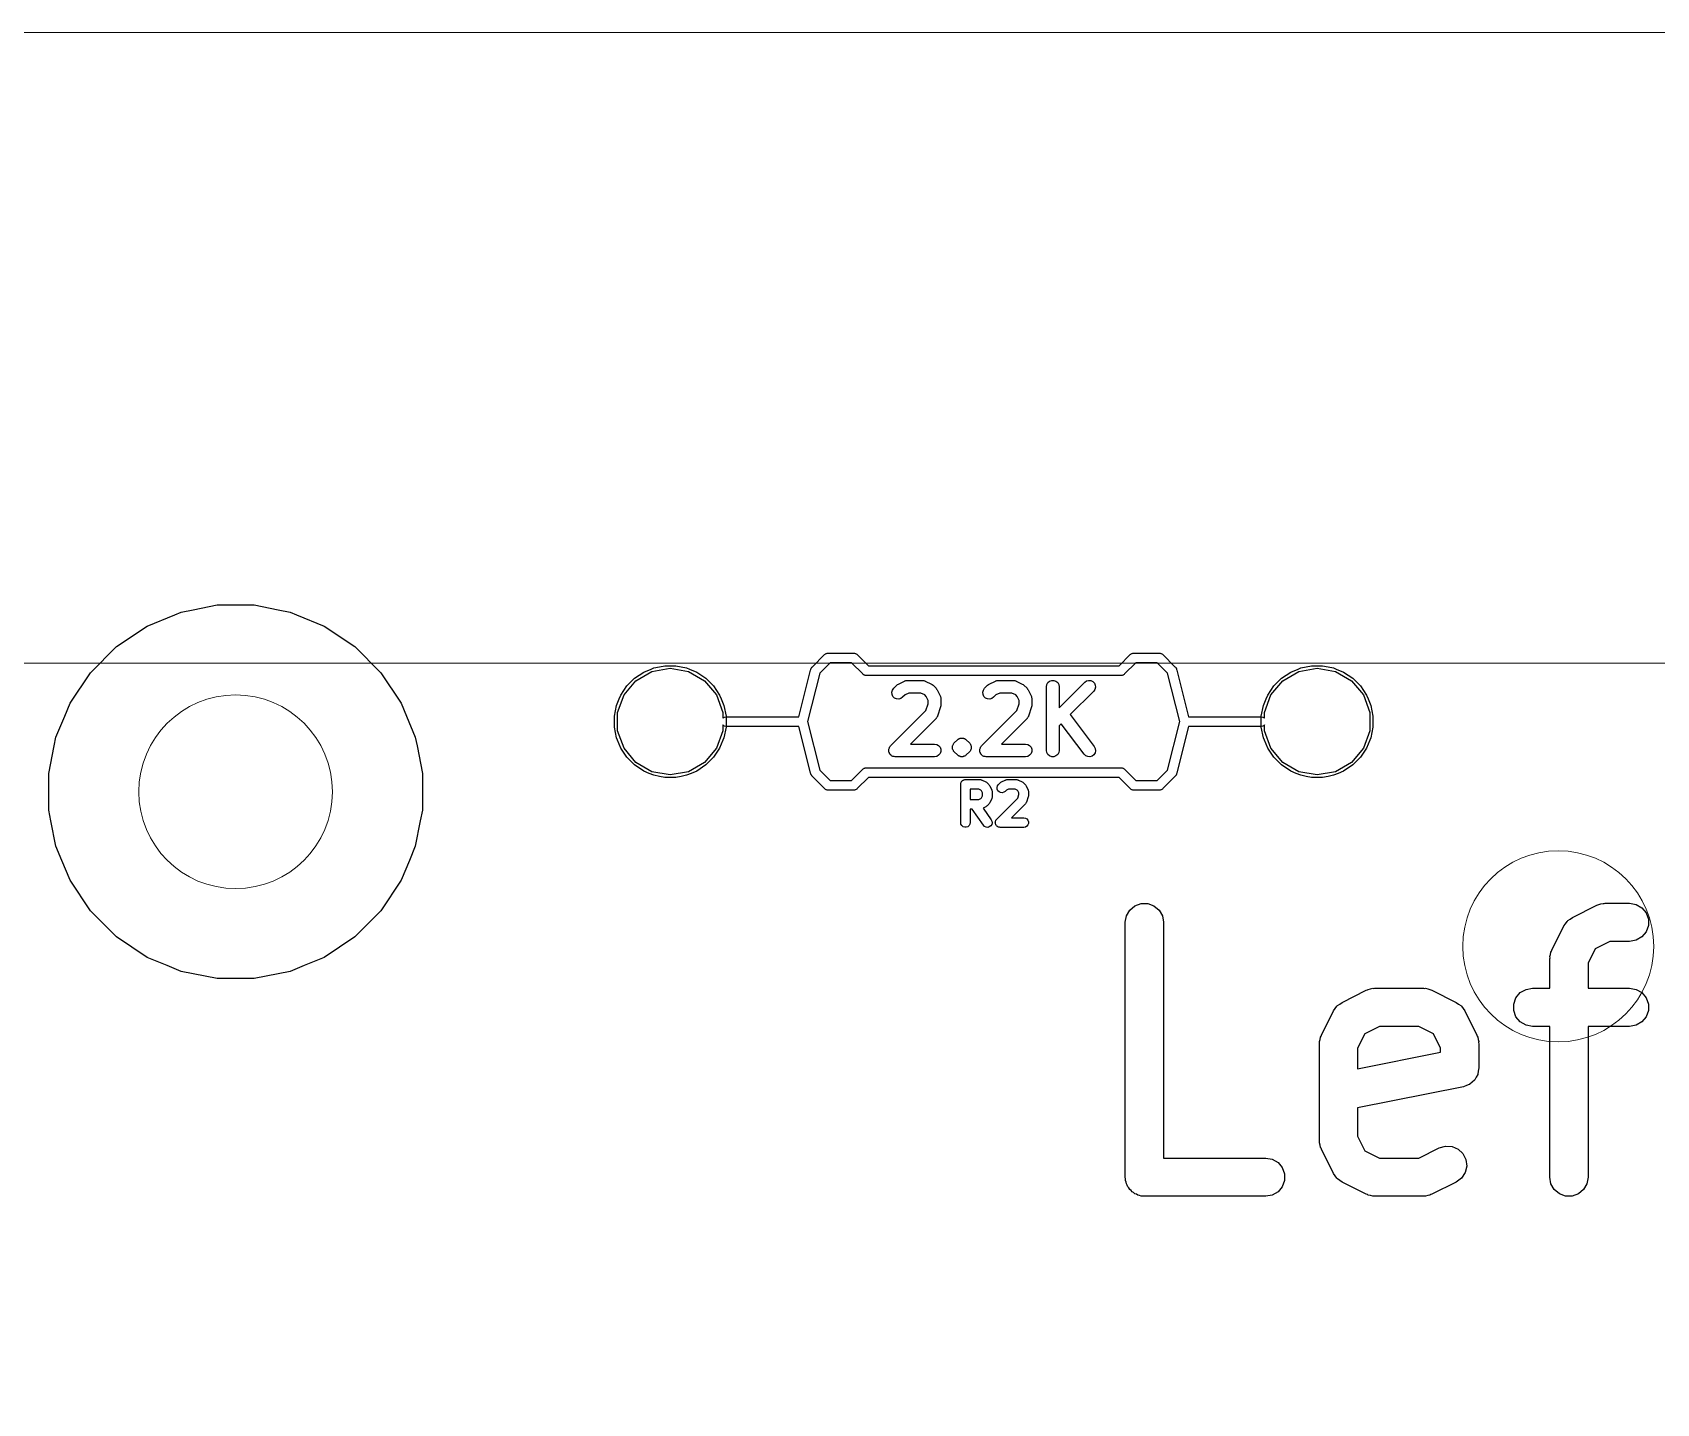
# Model space of a CAD drawing. Header units: millimetres. Extents: x 13 to 222, y -3 to 195.
# Drawn here: x 92.38 to 117.89, y 167.25 to 188.77 of the extents above; entities that cross this region are included whole.
import ezdxf

# ---------------------------------------------------------------- set-up
doc = ezdxf.new("R2010")
doc.units = ezdxf.units.MM
doc.header["$MEASUREMENT"] = 0
doc.layers.add('Ergodox plate', color=7, linetype='Continuous', lineweight=0, true_color=0xf6921e)
doc.layers.add('Orig switch cut', color=7, linetype='Continuous', lineweight=0, true_color=0xde3535)
doc.layers.add('Mask', color=134, linetype='Continuous')
doc.layers.add('Silk', color=142, linetype='Continuous')

msp = doc.modelspace()

# ---------------------------------------------------------------- linework, layer by layer
at = {"layer": 'Ergodox plate'}
msp.add_lwpolyline([(22.011, 178.874), (125.882, 178.874), (139.761, 173.761), (140.548, 173.761), (140.548, 172.26), (137.277, 172.26), (137.277, 168.717), (134.28, 168.717), (134.281, 160.758), (137.277, 160.76), (137.277, 158.76), (150.048, 158.76), (150.048, 161.803), (153.043, 161.801), (153.044, 169.76), (150.048, 169.76), (150.048, 172.26), (146.548, 172.26), (146.548, 173.761), (147.105, 173.761), (160.984, 178.874), (169.097, 178.874, -0.414214), (176.097, 171.874), (176.097, 92.985, 0.291482)], format="xyb", dxfattribs=at)
msp.add_circle((116.344, 174.429), 1.5, dxfattribs=at)
at = {"layer": 'Mask', "linetype": 'Continuous'}
for p, q in [((94.183, 179.455), (94.618, 179.635)), ((94.618, 179.635), (94.717, 179.676)), ((94.717, 179.676), (94.906, 179.714)), ((94.906, 179.714), (95.283, 179.789)), ((95.283, 179.789), (95.861, 179.789)), ((95.861, 179.789), (96.239, 179.714)), ((96.239, 179.714), (96.428, 179.676)), ((96.428, 179.676), (96.527, 179.635)), ((96.527, 179.635), (96.962, 179.455)), ((93.702, 179.134), (94.183, 179.455)), ((96.962, 179.455), (97.443, 179.134)), ((93.294, 178.725), (93.702, 179.134)), ((97.443, 179.134), (97.851, 178.725)), ((102.097, 178.781), (102.142, 178.8)), ((102.142, 178.8), (102.227, 178.816)), ((102.227, 178.816), (102.311, 178.833)), ((102.311, 178.833), (102.484, 178.833)), ((102.484, 178.833), (102.569, 178.816)), ((102.569, 178.816), (102.653, 178.8)), ((102.653, 178.8), (102.698, 178.781)), ((112.257, 178.781), (112.302, 178.8)), ((112.302, 178.8), (112.387, 178.816)), ((112.387, 178.816), (112.471, 178.833)), ((112.471, 178.833), (112.644, 178.833)), ((112.644, 178.833), (112.729, 178.816)), ((112.729, 178.816), (112.813, 178.8)), ((112.813, 178.8), (112.858, 178.781)), ((92.973, 178.245), (93.294, 178.725)), ((97.851, 178.725), (98.172, 178.245)), ((101.717, 178.516), (101.839, 178.638)), ((101.839, 178.638), (101.983, 178.734)), ((101.983, 178.734), (102.097, 178.781)), ((102.698, 178.781), (102.813, 178.734)), ((102.813, 178.734), (102.956, 178.638)), ((102.956, 178.638), (103.078, 178.516)), ((111.877, 178.516), (111.999, 178.638)), ((111.999, 178.638), (112.143, 178.734)), ((112.143, 178.734), (112.257, 178.781)), ((112.858, 178.781), (112.973, 178.734)), ((112.973, 178.734), (113.116, 178.638)), ((113.116, 178.638), (113.238, 178.516)), ((101.555, 178.212), (101.598, 178.317)), ((101.598, 178.317), (101.621, 178.372)), ((101.621, 178.372), (101.717, 178.516)), ((103.078, 178.516), (103.174, 178.372)), ((103.174, 178.372), (103.197, 178.317)), ((103.197, 178.317), (103.24, 178.212)), ((111.715, 178.212), (111.758, 178.317)), ((111.758, 178.317), (111.781, 178.372)), ((111.781, 178.372), (111.877, 178.516)), ((113.238, 178.516), (113.334, 178.372)), ((113.334, 178.372), (113.357, 178.317)), ((113.357, 178.317), (113.4, 178.212)), ((92.751, 177.711), (92.889, 178.043)), ((92.889, 178.043), (92.973, 178.245)), ((98.172, 178.245), (98.256, 178.043)), ((98.256, 178.043), (98.393, 177.711)), ((101.521, 178.043), (101.555, 178.212)), ((101.521, 177.87), (101.521, 178.043)), ((103.24, 178.212), (103.274, 178.043)), ((103.274, 178.043), (103.274, 177.87)), ((111.681, 178.043), (111.715, 178.212)), ((111.681, 177.87), (111.681, 178.043)), ((113.4, 178.212), (113.434, 178.043)), ((113.434, 178.043), (113.434, 177.87)), ((101.555, 177.701), (101.521, 177.87)), ((103.274, 177.87), (103.24, 177.701)), ((111.715, 177.701), (111.681, 177.87)), ((113.434, 177.87), (113.4, 177.701)), ((92.639, 177.144), (92.724, 177.575)), ((92.724, 177.575), (92.751, 177.711)), ((98.393, 177.711), (98.421, 177.575)), ((98.421, 177.575), (98.506, 177.144)), ((101.57, 177.665), (101.555, 177.701)), ((101.621, 177.542), (101.57, 177.665)), ((101.717, 177.398), (101.621, 177.542)), ((103.174, 177.542), (103.078, 177.398)), ((103.226, 177.665), (103.174, 177.542)), ((103.24, 177.701), (103.226, 177.665)), ((111.73, 177.665), (111.715, 177.701)), ((111.781, 177.542), (111.73, 177.665)), ((111.877, 177.398), (111.781, 177.542)), ((113.334, 177.542), (113.238, 177.398)), ((113.386, 177.665), (113.334, 177.542)), ((113.4, 177.701), (113.386, 177.665)), ((101.839, 177.276), (101.717, 177.398)), ((101.983, 177.18), (101.839, 177.276)), ((102.956, 177.276), (102.813, 177.18)), ((103.078, 177.398), (102.956, 177.276)), ((111.999, 177.276), (111.877, 177.398)), ((112.143, 177.18), (111.999, 177.276)), ((113.116, 177.276), (112.973, 177.18)), ((113.238, 177.398), (113.116, 177.276)), ((92.639, 176.566), (92.639, 177.144)), ((98.506, 177.144), (98.506, 176.566)), ((102.069, 177.144), (101.983, 177.18)), ((102.142, 177.114), (102.069, 177.144)), ((102.227, 177.097), (102.142, 177.114)), ((102.311, 177.08), (102.227, 177.097)), ((102.484, 177.08), (102.311, 177.08)), ((102.569, 177.097), (102.484, 177.08)), ((102.653, 177.114), (102.569, 177.097)), ((102.727, 177.144), (102.653, 177.114)), ((102.813, 177.18), (102.727, 177.144)), ((112.229, 177.144), (112.143, 177.18)), ((112.302, 177.114), (112.229, 177.144)), ((112.387, 177.097), (112.302, 177.114)), ((112.471, 177.08), (112.387, 177.097)), ((112.644, 177.08), (112.471, 177.08)), ((112.729, 177.097), (112.644, 177.08)), ((112.813, 177.114), (112.729, 177.097)), ((112.887, 177.144), (112.813, 177.114)), ((112.973, 177.18), (112.887, 177.144)), ((92.672, 176.397), (92.639, 176.566)), ((98.506, 176.566), (98.472, 176.397)), ((92.751, 176), (92.672, 176.397)), ((98.472, 176.397), (98.393, 176)), ((92.843, 175.778), (92.751, 176)), ((98.393, 176), (98.302, 175.778)), ((92.973, 175.466), (92.843, 175.778)), ((98.302, 175.778), (98.172, 175.466)), ((93.294, 174.985), (92.973, 175.466)), ((98.172, 175.466), (97.851, 174.985)), ((93.702, 174.577), (93.294, 174.985)), ((97.851, 174.985), (97.443, 174.577)), ((94.183, 174.256), (93.702, 174.577)), ((97.443, 174.577), (96.962, 174.256)), ((94.496, 174.126), (94.183, 174.256)), ((96.962, 174.256), (96.649, 174.126)), ((94.717, 174.034), (94.496, 174.126)), ((94.906, 173.997), (94.717, 174.034)), ((95.283, 173.922), (94.906, 173.997)), ((96.239, 173.997), (95.861, 173.922)), ((96.428, 174.034), (96.239, 173.997)), ((96.649, 174.126), (96.428, 174.034)), ((95.861, 173.922), (95.283, 173.922))]:
    msp.add_line(p, q, dxfattribs=at)
at = {"layer": 'Orig switch cut', "lineweight": 0}
msp.add_line((129.648, 188.774), (15.011, 188.774), dxfattribs=at)
msp.add_circle((95.572, 176.855), 1.52, dxfattribs=at)
at = {"layer": 'Silk', "linetype": 'Continuous'}
for p, q in [((102.111, 178.744), (102.398, 178.795)), ((102.398, 178.795), (102.684, 178.744)), ((104.609, 178.789), (104.612, 178.794)), ((104.612, 178.794), (104.615, 178.799)), ((104.615, 178.799), (104.62, 178.805)), ((104.62, 178.805), (104.624, 178.809)), ((104.62, 178.805), (104.62, 178.805)), ((104.624, 178.809), (104.633, 178.818)), ((104.633, 178.818), (104.634, 178.819)), ((104.634, 178.819), (104.822, 179.008)), ((104.909, 178.882), (104.745, 178.718)), ((104.822, 179.008), (104.829, 179.015)), ((104.829, 179.015), (104.837, 179.02)), ((104.837, 179.02), (104.845, 179.026)), ((104.845, 179.026), (104.849, 179.027)), ((104.849, 179.027), (104.852, 179.028)), ((104.852, 179.028), (104.861, 179.03)), ((104.861, 179.03), (104.871, 179.033)), ((104.871, 179.033), (104.881, 179.032)), ((104.881, 179.032), (105.274, 179.032)), ((105.247, 178.882), (104.909, 178.882)), ((105.422, 178.706), (105.247, 178.882)), ((105.274, 179.032), (105.284, 179.033)), ((105.284, 179.033), (105.294, 179.03)), ((105.294, 179.03), (105.304, 179.028)), ((105.304, 179.028), (105.307, 179.027)), ((105.307, 179.027), (105.31, 179.026)), ((105.31, 179.026), (105.318, 179.02)), ((105.318, 179.02), (105.327, 179.015)), ((105.327, 179.015), (105.333, 179.008)), ((105.333, 179.008), (105.509, 178.832)), ((105.509, 178.832), (109.447, 178.832)), ((109.447, 178.832), (109.622, 179.008)), ((109.709, 178.882), (109.533, 178.706)), ((109.622, 179.008), (109.629, 179.015)), ((109.629, 179.015), (109.637, 179.02)), ((109.637, 179.02), (109.645, 179.026)), ((109.645, 179.026), (109.649, 179.027)), ((109.649, 179.027), (109.652, 179.028)), ((109.652, 179.028), (109.661, 179.03)), ((109.661, 179.03), (109.671, 179.033)), ((109.671, 179.033), (109.681, 179.032)), ((109.681, 179.032), (110.074, 179.032)), ((110.047, 178.882), (109.709, 178.882)), ((110.21, 178.718), (110.047, 178.882)), ((110.074, 179.032), (110.084, 179.033)), ((110.084, 179.033), (110.094, 179.03)), ((110.094, 179.03), (110.104, 179.028)), ((110.104, 179.028), (110.107, 179.027)), ((110.107, 179.027), (110.11, 179.026)), ((110.11, 179.026), (110.118, 179.02)), ((110.118, 179.02), (110.127, 179.015)), ((110.127, 179.015), (110.133, 179.008)), ((110.133, 179.008), (110.322, 178.819)), ((110.322, 178.819), (110.322, 178.818)), ((110.322, 178.818), (110.331, 178.809)), ((110.331, 178.809), (110.335, 178.805)), ((110.335, 178.805), (110.336, 178.805)), ((110.336, 178.805), (110.341, 178.799)), ((110.341, 178.799), (110.343, 178.794)), ((110.343, 178.794), (110.347, 178.789)), ((112.271, 178.744), (112.558, 178.795)), ((112.558, 178.795), (112.844, 178.744)), ((101.672, 178.376), (101.859, 178.599)), ((101.859, 178.599), (102.111, 178.744)), ((102.684, 178.744), (102.936, 178.599)), ((102.936, 178.599), (103.124, 178.376)), ((104.419, 178.032), (104.602, 178.763)), ((104.745, 178.718), (104.555, 177.957)), ((104.602, 178.763), (104.605, 178.775)), ((104.602, 178.763), (104.602, 178.763)), ((104.605, 178.775), (104.607, 178.781)), ((104.607, 178.782), (104.609, 178.789)), ((104.607, 178.781), (104.607, 178.782)), ((105.429, 178.698), (105.422, 178.706)), ((105.437, 178.693), (105.429, 178.698)), ((105.445, 178.688), (105.437, 178.693)), ((105.449, 178.687), (105.445, 178.688)), ((105.452, 178.685), (105.449, 178.687)), ((105.461, 178.683), (105.452, 178.685)), ((105.471, 178.681), (105.461, 178.683)), ((105.481, 178.682), (105.471, 178.681)), ((109.474, 178.682), (105.481, 178.682)), ((105.968, 178.537), (105.981, 178.546)), ((105.981, 178.546), (106.076, 178.594)), ((106.076, 178.594), (106.081, 178.595)), ((106.081, 178.595), (106.086, 178.598)), ((106.086, 178.598), (106.098, 178.6)), ((106.098, 178.6), (106.109, 178.604)), ((106.109, 178.604), (106.115, 178.603)), ((106.115, 178.603), (106.121, 178.604)), ((106.121, 178.604), (106.359, 178.604)), ((106.359, 178.604), (106.364, 178.603)), ((106.364, 178.603), (106.37, 178.604)), ((106.37, 178.604), (106.381, 178.6)), ((106.381, 178.6), (106.393, 178.598)), ((106.393, 178.598), (106.398, 178.595)), ((106.398, 178.595), (106.403, 178.594)), ((106.403, 178.594), (106.499, 178.546)), ((106.499, 178.546), (106.511, 178.537)), ((107.396, 178.537), (107.409, 178.546)), ((107.409, 178.546), (107.504, 178.594)), ((107.504, 178.594), (107.51, 178.595)), ((107.51, 178.595), (107.515, 178.598)), ((107.515, 178.598), (107.526, 178.6)), ((107.526, 178.6), (107.538, 178.604)), ((107.538, 178.604), (107.543, 178.603)), ((107.543, 178.603), (107.549, 178.604)), ((107.549, 178.604), (107.787, 178.604)), ((107.787, 178.604), (107.793, 178.603)), ((107.793, 178.603), (107.799, 178.604)), ((107.799, 178.604), (107.81, 178.6)), ((107.81, 178.6), (107.821, 178.598)), ((107.821, 178.598), (107.826, 178.595)), ((107.826, 178.595), (107.832, 178.594)), ((107.832, 178.594), (107.927, 178.546)), ((107.927, 178.546), (107.94, 178.537)), ((108.306, 178.504), (108.312, 178.539)), ((108.312, 178.539), (108.33, 178.569)), ((108.33, 178.569), (108.356, 178.591)), ((108.356, 178.591), (108.389, 178.603)), ((108.389, 178.603), (108.424, 178.603)), ((108.424, 178.603), (108.456, 178.591)), ((108.456, 178.591), (108.483, 178.569)), ((108.483, 178.569), (108.5, 178.539)), ((108.5, 178.539), (108.506, 178.504)), ((108.506, 178.174), (108.907, 178.575)), ((108.907, 178.575), (108.935, 178.595)), ((108.935, 178.595), (108.969, 178.604)), ((108.969, 178.604), (109.004, 178.601)), ((109.004, 178.601), (109.035, 178.586)), ((109.035, 178.586), (109.06, 178.562)), ((109.06, 178.562), (109.074, 178.53)), ((109.484, 178.681), (109.474, 178.682)), ((109.494, 178.683), (109.484, 178.681)), ((109.504, 178.685), (109.494, 178.683)), ((109.507, 178.687), (109.504, 178.685)), ((109.51, 178.688), (109.507, 178.687)), ((109.518, 178.693), (109.51, 178.688)), ((109.527, 178.698), (109.518, 178.693)), ((109.533, 178.706), (109.527, 178.698)), ((110.4, 177.957), (110.21, 178.718)), ((110.347, 178.789), (110.349, 178.782)), ((110.349, 178.782), (110.349, 178.781)), ((110.349, 178.781), (110.35, 178.776)), ((110.35, 178.776), (110.354, 178.763)), ((110.354, 178.763), (110.353, 178.763)), ((110.353, 178.763), (110.536, 178.032)), ((111.832, 178.376), (112.019, 178.599)), ((112.019, 178.599), (112.271, 178.744)), ((112.844, 178.744), (113.096, 178.599)), ((113.096, 178.599), (113.284, 178.376)), ((101.572, 178.102), (101.672, 178.376)), ((103.124, 178.376), (103.223, 178.102)), ((105.878, 178.418), (105.887, 178.451)), ((105.881, 178.383), (105.878, 178.418)), ((105.896, 178.352), (105.881, 178.383)), ((105.887, 178.451), (105.907, 178.48)), ((105.92, 178.327), (105.896, 178.352)), ((105.907, 178.48), (105.955, 178.528)), ((105.952, 178.313), (105.92, 178.327)), ((105.986, 178.31), (105.952, 178.313)), ((105.955, 178.528), (105.968, 178.537)), ((106.02, 178.319), (105.986, 178.31)), ((106.048, 178.338), (106.02, 178.319)), ((106.085, 178.375), (106.048, 178.338)), ((106.144, 178.404), (106.085, 178.375)), ((106.335, 178.404), (106.144, 178.404)), ((106.395, 178.375), (106.335, 178.404)), ((106.419, 178.35), (106.395, 178.375)), ((106.449, 178.29), (106.419, 178.35)), ((106.449, 178.235), (106.449, 178.29)), ((106.511, 178.537), (106.525, 178.528)), ((106.525, 178.528), (106.572, 178.48)), ((106.572, 178.48), (106.581, 178.467)), ((106.581, 178.467), (106.591, 178.454)), ((106.591, 178.454), (106.639, 178.359)), ((106.639, 178.359), (106.64, 178.353)), ((106.64, 178.353), (106.643, 178.348)), ((106.643, 178.348), (106.645, 178.337)), ((106.645, 178.337), (106.648, 178.325)), ((106.648, 178.325), (106.648, 178.32)), ((106.648, 178.32), (106.649, 178.314)), ((106.649, 178.314), (106.649, 178.219)), ((107.307, 178.418), (107.316, 178.451)), ((107.31, 178.383), (107.307, 178.418)), ((107.324, 178.352), (107.31, 178.383)), ((107.316, 178.451), (107.336, 178.48)), ((107.349, 178.327), (107.324, 178.352)), ((107.336, 178.48), (107.383, 178.528)), ((107.38, 178.313), (107.349, 178.327)), ((107.415, 178.31), (107.38, 178.313)), ((107.383, 178.528), (107.396, 178.537)), ((107.449, 178.319), (107.415, 178.31)), ((107.477, 178.338), (107.449, 178.319)), ((107.513, 178.375), (107.477, 178.338)), ((107.573, 178.404), (107.513, 178.375)), ((107.764, 178.404), (107.573, 178.404)), ((107.823, 178.375), (107.764, 178.404)), ((107.848, 178.35), (107.823, 178.375)), ((107.878, 178.29), (107.848, 178.35)), ((107.878, 178.235), (107.878, 178.29)), ((107.94, 178.537), (107.953, 178.528)), ((107.953, 178.528), (108.001, 178.48)), ((108.001, 178.48), (108.01, 178.467)), ((108.01, 178.467), (108.02, 178.454)), ((108.02, 178.454), (108.067, 178.359)), ((108.067, 178.359), (108.069, 178.353)), ((108.069, 178.353), (108.072, 178.348)), ((108.072, 178.348), (108.074, 178.337)), ((108.074, 178.337), (108.077, 178.325)), ((108.077, 178.325), (108.077, 178.32)), ((108.077, 178.32), (108.078, 178.314)), ((108.078, 178.314), (108.078, 178.219)), ((108.306, 177.504), (108.306, 178.504)), ((108.506, 178.504), (108.506, 178.174)), ((109.048, 178.434), (108.681, 178.066)), ((109.068, 178.462), (109.048, 178.434)), ((109.077, 178.496), (109.068, 178.462)), ((109.074, 178.53), (109.077, 178.496)), ((111.732, 178.102), (111.832, 178.376)), ((113.284, 178.376), (113.383, 178.102)), ((101.572, 177.811), (101.572, 178.102)), ((103.223, 178.102), (103.223, 178.009)), ((103.229, 178.015), (103.252, 178.028)), ((103.252, 178.028), (103.271, 178.032)), ((103.271, 178.032), (104.419, 178.032)), ((105.859, 177.575), (106.414, 178.13)), ((106.414, 178.13), (106.449, 178.235)), ((106.592, 178.034), (106.585, 178.024)), ((106.594, 178.039), (106.592, 178.034)), ((106.596, 178.044), (106.594, 178.039)), ((106.644, 178.187), (106.596, 178.044)), ((106.646, 178.203), (106.644, 178.187)), ((106.649, 178.219), (106.646, 178.203)), ((107.288, 177.575), (107.843, 178.13)), ((107.843, 178.13), (107.878, 178.235)), ((108.021, 178.034), (108.014, 178.024)), ((108.022, 178.039), (108.021, 178.034)), ((108.025, 178.044), (108.022, 178.039)), ((108.073, 178.187), (108.025, 178.044)), ((108.075, 178.203), (108.073, 178.187)), ((108.078, 178.219), (108.075, 178.203)), ((108.681, 178.066), (109.058, 177.564)), ((110.536, 178.032), (111.684, 178.032)), ((111.684, 178.032), (111.704, 178.028)), ((111.704, 178.028), (111.727, 178.015)), ((111.732, 178.009), (111.732, 178.102)), ((113.383, 178.102), (113.383, 177.811)), ((101.672, 177.538), (101.572, 177.811)), ((103.223, 177.811), (103.124, 177.538)), ((103.223, 178.009), (103.229, 178.015)), ((103.229, 177.898), (103.223, 177.905)), ((103.223, 177.905), (103.223, 177.811)), ((103.252, 177.885), (103.229, 177.898)), ((103.271, 177.882), (103.252, 177.885)), ((104.419, 177.882), (103.271, 177.882)), ((104.602, 177.151), (104.419, 177.882)), ((104.555, 177.957), (104.745, 177.195)), ((106.572, 178.005), (106.171, 177.604)), ((106.576, 178.01), (106.572, 178.005)), ((106.58, 178.014), (106.576, 178.01)), ((106.585, 178.024), (106.58, 178.014)), ((108.001, 178.005), (107.6, 177.604)), ((108.004, 178.01), (108.001, 178.005)), ((108.008, 178.014), (108.004, 178.01)), ((108.014, 178.024), (108.008, 178.014)), ((108.538, 177.924), (108.506, 177.892)), ((108.506, 177.892), (108.506, 177.504)), ((108.898, 177.444), (108.538, 177.924)), ((110.21, 177.195), (110.4, 177.957)), ((110.536, 177.882), (110.353, 177.151)), ((111.684, 177.882), (110.536, 177.882)), ((111.704, 177.885), (111.684, 177.882)), ((111.727, 177.898), (111.704, 177.885)), ((111.727, 178.015), (111.732, 178.009)), ((111.732, 177.905), (111.727, 177.898)), ((111.732, 177.811), (111.732, 177.905)), ((111.832, 177.538), (111.732, 177.811)), ((113.383, 177.811), (113.284, 177.538)), ((101.859, 177.315), (101.672, 177.538)), ((103.124, 177.538), (102.936, 177.315)), ((105.832, 177.522), (105.836, 177.534)), ((105.832, 177.517), (105.832, 177.522)), ((105.836, 177.534), (105.839, 177.547)), ((105.839, 177.547), (105.842, 177.55)), ((105.842, 177.55), (105.843, 177.554)), ((105.843, 177.554), (105.852, 177.564)), ((105.852, 177.564), (105.859, 177.575)), ((106.171, 177.604), (106.549, 177.604)), ((106.549, 177.604), (106.583, 177.598)), ((106.583, 177.598), (106.613, 177.581)), ((106.613, 177.581), (106.636, 177.554)), ((106.636, 177.554), (106.648, 177.522)), ((106.648, 177.522), (106.648, 177.487)), ((106.83, 177.561), (106.833, 177.569)), ((106.831, 177.552), (106.83, 177.561)), ((106.83, 177.543), (106.831, 177.552)), ((106.833, 177.535), (106.83, 177.543)), ((106.833, 177.578), (106.837, 177.586)), ((106.833, 177.569), (106.833, 177.578)), ((106.833, 177.526), (106.833, 177.535)), ((106.837, 177.518), (106.833, 177.526)), ((106.837, 177.586), (106.839, 177.594)), ((106.839, 177.51), (106.837, 177.518)), ((106.839, 177.594), (106.844, 177.601)), ((106.844, 177.601), (106.848, 177.609)), ((106.848, 177.609), (106.854, 177.616)), ((106.854, 177.616), (106.859, 177.623)), ((106.859, 177.623), (106.907, 177.67)), ((106.907, 177.67), (106.914, 177.675)), ((106.914, 177.675), (106.92, 177.682)), ((106.92, 177.682), (106.924, 177.683)), ((106.924, 177.683), (106.928, 177.686)), ((106.928, 177.686), (106.932, 177.688)), ((106.932, 177.688), (106.935, 177.69)), ((106.935, 177.69), (106.944, 177.693)), ((106.944, 177.693), (106.952, 177.696)), ((106.952, 177.696), (106.956, 177.697)), ((106.956, 177.697), (106.96, 177.698)), ((106.96, 177.698), (106.965, 177.698)), ((106.965, 177.698), (106.969, 177.699)), ((106.969, 177.699), (106.978, 177.699)), ((106.978, 177.699), (106.986, 177.699)), ((106.986, 177.699), (106.991, 177.698)), ((106.991, 177.698), (106.995, 177.698)), ((106.995, 177.698), (106.999, 177.697)), ((106.999, 177.697), (107.004, 177.696)), ((107.004, 177.696), (107.011, 177.693)), ((107.011, 177.693), (107.02, 177.69)), ((107.02, 177.69), (107.024, 177.688)), ((107.024, 177.688), (107.028, 177.686)), ((107.028, 177.686), (107.031, 177.683)), ((107.031, 177.683), (107.035, 177.682)), ((107.035, 177.682), (107.041, 177.675)), ((107.041, 177.675), (107.048, 177.67)), ((107.048, 177.67), (107.096, 177.623)), ((107.096, 177.623), (107.101, 177.616)), ((107.101, 177.616), (107.107, 177.609)), ((107.107, 177.609), (107.111, 177.601)), ((107.111, 177.601), (107.116, 177.594)), ((107.116, 177.594), (107.118, 177.586)), ((107.118, 177.518), (107.116, 177.51)), ((107.118, 177.586), (107.122, 177.578)), ((107.122, 177.526), (107.118, 177.518)), ((107.122, 177.578), (107.123, 177.569)), ((107.123, 177.535), (107.122, 177.526)), ((107.123, 177.569), (107.125, 177.561)), ((107.125, 177.543), (107.123, 177.535)), ((107.125, 177.561), (107.124, 177.552)), ((107.124, 177.552), (107.125, 177.543)), ((107.26, 177.522), (107.265, 177.534)), ((107.26, 177.517), (107.26, 177.522)), ((107.265, 177.534), (107.268, 177.547)), ((107.268, 177.547), (107.271, 177.55)), ((107.271, 177.55), (107.272, 177.554)), ((107.272, 177.554), (107.28, 177.564)), ((107.28, 177.564), (107.288, 177.575)), ((107.6, 177.604), (107.978, 177.604)), ((107.978, 177.604), (108.012, 177.598)), ((108.012, 177.598), (108.042, 177.581)), ((108.042, 177.581), (108.064, 177.554)), ((108.064, 177.554), (108.076, 177.522)), ((108.076, 177.522), (108.076, 177.487)), ((109.058, 177.564), (109.073, 177.533)), ((109.073, 177.533), (109.078, 177.499)), ((112.019, 177.315), (111.832, 177.538)), ((113.284, 177.538), (113.096, 177.315)), ((102.111, 177.169), (101.859, 177.315)), ((102.936, 177.315), (102.684, 177.169)), ((105.83, 177.513), (105.832, 177.517)), ((105.832, 177.5), (105.83, 177.513)), ((105.832, 177.487), (105.832, 177.5)), ((105.833, 177.483), (105.832, 177.487)), ((105.833, 177.479), (105.833, 177.483)), ((105.839, 177.467), (105.833, 177.479)), ((105.843, 177.454), (105.839, 177.467)), ((105.846, 177.451), (105.843, 177.454)), ((105.848, 177.447), (105.846, 177.451)), ((105.857, 177.438), (105.848, 177.447)), ((105.866, 177.428), (105.857, 177.438)), ((105.87, 177.426), (105.866, 177.428)), ((105.873, 177.422), (105.87, 177.426)), ((105.885, 177.417), (105.873, 177.422)), ((105.896, 177.41), (105.885, 177.417)), ((105.9, 177.41), (105.896, 177.41)), ((105.904, 177.408), (105.9, 177.41)), ((105.917, 177.407), (105.904, 177.408)), ((105.93, 177.404), (105.917, 177.407)), ((106.549, 177.404), (105.93, 177.404)), ((106.583, 177.41), (106.549, 177.404)), ((106.613, 177.428), (106.583, 177.41)), ((106.636, 177.454), (106.613, 177.428)), ((106.648, 177.487), (106.636, 177.454)), ((106.844, 177.503), (106.839, 177.51)), ((106.848, 177.495), (106.844, 177.503)), ((106.854, 177.488), (106.848, 177.495)), ((106.859, 177.481), (106.854, 177.488)), ((106.907, 177.434), (106.859, 177.481)), ((106.914, 177.429), (106.907, 177.434)), ((106.92, 177.422), (106.914, 177.429)), ((106.924, 177.421), (106.92, 177.422)), ((106.928, 177.418), (106.924, 177.421)), ((106.932, 177.416), (106.928, 177.418)), ((106.935, 177.414), (106.932, 177.416)), ((106.944, 177.412), (106.935, 177.414)), ((106.952, 177.408), (106.944, 177.412)), ((106.956, 177.407), (106.952, 177.408)), ((106.96, 177.406), (106.956, 177.407)), ((106.965, 177.406), (106.96, 177.406)), ((106.969, 177.405), (106.965, 177.406)), ((106.978, 177.406), (106.969, 177.405)), ((106.986, 177.405), (106.978, 177.406)), ((106.991, 177.406), (106.986, 177.405)), ((106.995, 177.406), (106.991, 177.406)), ((106.999, 177.407), (106.995, 177.406)), ((107.004, 177.408), (106.999, 177.407)), ((107.011, 177.412), (107.004, 177.408)), ((107.02, 177.414), (107.011, 177.412)), ((107.024, 177.416), (107.02, 177.414)), ((107.028, 177.418), (107.024, 177.416)), ((107.031, 177.421), (107.028, 177.418)), ((107.035, 177.422), (107.031, 177.421)), ((107.041, 177.429), (107.035, 177.422)), ((107.048, 177.434), (107.041, 177.429)), ((107.096, 177.481), (107.048, 177.434)), ((107.101, 177.488), (107.096, 177.481)), ((107.107, 177.495), (107.101, 177.488)), ((107.111, 177.503), (107.107, 177.495)), ((107.116, 177.51), (107.111, 177.503)), ((107.259, 177.513), (107.26, 177.517)), ((107.26, 177.5), (107.259, 177.513)), ((107.26, 177.487), (107.26, 177.5)), ((107.262, 177.483), (107.26, 177.487)), ((107.262, 177.479), (107.262, 177.483)), ((107.268, 177.467), (107.262, 177.479)), ((107.272, 177.454), (107.268, 177.467)), ((107.275, 177.451), (107.272, 177.454)), ((107.277, 177.447), (107.275, 177.451)), ((107.286, 177.438), (107.277, 177.447)), ((107.294, 177.428), (107.286, 177.438)), ((107.298, 177.426), (107.294, 177.428)), ((107.301, 177.422), (107.298, 177.426)), ((107.313, 177.417), (107.301, 177.422)), ((107.324, 177.41), (107.313, 177.417)), ((107.329, 177.41), (107.324, 177.41)), ((107.333, 177.408), (107.329, 177.41)), ((107.346, 177.407), (107.333, 177.408)), ((107.359, 177.404), (107.346, 177.407)), ((107.978, 177.404), (107.359, 177.404)), ((108.012, 177.41), (107.978, 177.404)), ((108.042, 177.428), (108.012, 177.41)), ((108.064, 177.454), (108.042, 177.428)), ((108.076, 177.487), (108.064, 177.454)), ((108.312, 177.47), (108.306, 177.504)), ((108.33, 177.44), (108.312, 177.47)), ((108.356, 177.418), (108.33, 177.44)), ((108.389, 177.406), (108.356, 177.418)), ((108.424, 177.406), (108.389, 177.406)), ((108.456, 177.418), (108.424, 177.406)), ((108.483, 177.44), (108.456, 177.418)), ((108.5, 177.47), (108.483, 177.44)), ((108.506, 177.504), (108.5, 177.47)), ((108.923, 177.421), (108.898, 177.444)), ((108.955, 177.407), (108.923, 177.421)), ((108.99, 177.405), (108.955, 177.407)), ((109.023, 177.415), (108.99, 177.405)), ((109.051, 177.436), (109.023, 177.415)), ((109.07, 177.465), (109.051, 177.436)), ((109.078, 177.499), (109.07, 177.465)), ((112.271, 177.169), (112.019, 177.315)), ((113.096, 177.315), (112.844, 177.169)), ((102.398, 177.119), (102.111, 177.169)), ((102.684, 177.169), (102.398, 177.119)), ((104.602, 177.15), (104.602, 177.151)), ((104.605, 177.138), (104.602, 177.15)), ((104.607, 177.132), (104.605, 177.138)), ((104.609, 177.125), (104.607, 177.132)), ((104.607, 177.132), (104.607, 177.132)), ((104.612, 177.12), (104.609, 177.125)), ((104.615, 177.114), (104.612, 177.12)), ((104.62, 177.109), (104.615, 177.114)), ((104.62, 177.108), (104.62, 177.109)), ((104.624, 177.104), (104.62, 177.108)), ((104.633, 177.095), (104.624, 177.104)), ((104.634, 177.095), (104.633, 177.095)), ((104.822, 176.906), (104.634, 177.095)), ((104.745, 177.195), (104.909, 177.032)), ((104.909, 177.032), (105.247, 177.032)), ((105.247, 177.032), (105.422, 177.208)), ((105.509, 177.082), (105.333, 176.906)), ((105.422, 177.208), (105.429, 177.215)), ((105.429, 177.215), (105.437, 177.22)), ((105.437, 177.22), (105.445, 177.226)), ((105.445, 177.226), (105.449, 177.227)), ((105.449, 177.227), (105.452, 177.228)), ((105.452, 177.228), (105.461, 177.23)), ((105.461, 177.23), (105.471, 177.233)), ((105.471, 177.233), (105.481, 177.232)), ((105.481, 177.232), (109.474, 177.232)), ((109.447, 177.082), (105.509, 177.082)), ((106.968, 177.004), (106.97, 177.01)), ((106.97, 177.01), (106.974, 177.015)), ((106.974, 177.015), (106.977, 177.02)), ((106.977, 177.02), (106.982, 177.025)), ((106.982, 177.025), (106.987, 177.03)), ((106.987, 177.03), (106.992, 177.033)), ((106.992, 177.033), (106.997, 177.037)), ((106.997, 177.037), (107.003, 177.039)), ((107.003, 177.039), (107.009, 177.043)), ((107.009, 177.043), (107.016, 177.044)), ((107.016, 177.044), (107.022, 177.046)), ((107.022, 177.046), (107.028, 177.046)), ((107.028, 177.046), (107.035, 177.047)), ((107.035, 177.047), (107.263, 177.047)), ((107.263, 177.047), (107.268, 177.046)), ((107.268, 177.046), (107.272, 177.047)), ((107.272, 177.047), (107.28, 177.044)), ((107.28, 177.044), (107.289, 177.043)), ((107.289, 177.043), (107.293, 177.04)), ((107.293, 177.04), (107.297, 177.039)), ((107.297, 177.039), (107.354, 177.011)), ((107.354, 177.011), (107.364, 177.004)), ((107.592, 177.004), (107.601, 177.011)), ((107.601, 177.011), (107.658, 177.039)), ((107.658, 177.039), (107.663, 177.04)), ((107.663, 177.04), (107.666, 177.043)), ((107.666, 177.043), (107.675, 177.044)), ((107.675, 177.044), (107.683, 177.047)), ((107.683, 177.047), (107.688, 177.046)), ((107.688, 177.046), (107.692, 177.047)), ((107.692, 177.047), (107.835, 177.047)), ((107.835, 177.047), (107.839, 177.046)), ((107.839, 177.046), (107.843, 177.047)), ((107.843, 177.047), (107.852, 177.044)), ((107.852, 177.044), (107.86, 177.043)), ((107.86, 177.043), (107.864, 177.04)), ((107.864, 177.04), (107.868, 177.039)), ((107.868, 177.039), (107.926, 177.011)), ((107.926, 177.011), (107.935, 177.004)), ((109.622, 176.906), (109.447, 177.082)), ((109.474, 177.232), (109.484, 177.233)), ((109.484, 177.233), (109.494, 177.23)), ((109.494, 177.23), (109.504, 177.228)), ((109.504, 177.228), (109.507, 177.227)), ((109.507, 177.227), (109.51, 177.226)), ((109.51, 177.226), (109.518, 177.22)), ((109.518, 177.22), (109.527, 177.215)), ((109.527, 177.215), (109.533, 177.208)), ((109.533, 177.208), (109.709, 177.032)), ((109.709, 177.032), (110.047, 177.032)), ((110.047, 177.032), (110.21, 177.195)), ((110.322, 177.095), (110.133, 176.906)), ((110.331, 177.104), (110.322, 177.095)), ((110.322, 177.095), (110.322, 177.095)), ((110.335, 177.108), (110.331, 177.104)), ((110.336, 177.109), (110.335, 177.108)), ((110.341, 177.114), (110.336, 177.109)), ((110.343, 177.12), (110.341, 177.114)), ((110.347, 177.125), (110.343, 177.12)), ((110.349, 177.132), (110.347, 177.125)), ((110.35, 177.138), (110.349, 177.132)), ((110.349, 177.132), (110.349, 177.132)), ((110.354, 177.15), (110.35, 177.138)), ((110.353, 177.151), (110.354, 177.15)), ((112.558, 177.119), (112.271, 177.169)), ((112.844, 177.169), (112.558, 177.119)), ((104.829, 176.898), (104.822, 176.906)), ((104.837, 176.893), (104.829, 176.898)), ((104.845, 176.888), (104.837, 176.893)), ((104.849, 176.887), (104.845, 176.888)), ((104.852, 176.885), (104.849, 176.887)), ((104.861, 176.883), (104.852, 176.885)), ((104.871, 176.881), (104.861, 176.883)), ((104.881, 176.882), (104.871, 176.881)), ((105.274, 176.882), (104.881, 176.882)), ((105.284, 176.881), (105.274, 176.882)), ((105.294, 176.883), (105.284, 176.881)), ((105.304, 176.885), (105.294, 176.883)), ((105.307, 176.887), (105.304, 176.885)), ((105.31, 176.888), (105.307, 176.887)), ((105.318, 176.893), (105.31, 176.888)), ((105.327, 176.898), (105.318, 176.893)), ((105.333, 176.906), (105.327, 176.898)), ((106.96, 176.972), (106.961, 176.979)), ((106.96, 176.372), (106.96, 176.972)), ((106.961, 176.985), (106.963, 176.991)), ((106.961, 176.979), (106.961, 176.985)), ((106.963, 176.991), (106.964, 176.998)), ((106.964, 176.998), (106.968, 177.004)), ((107.11, 176.897), (107.11, 176.733)), ((107.246, 176.897), (107.11, 176.897)), ((107.276, 176.882), (107.246, 176.897)), ((107.287, 176.871), (107.276, 176.882)), ((107.276, 176.748), (107.287, 176.759)), ((107.303, 176.84), (107.287, 176.871)), ((107.287, 176.759), (107.303, 176.79)), ((107.303, 176.79), (107.303, 176.84)), ((107.364, 177.004), (107.374, 176.997)), ((107.374, 176.997), (107.402, 176.968)), ((107.402, 176.968), (107.409, 176.958)), ((107.409, 176.958), (107.416, 176.949)), ((107.416, 176.949), (107.445, 176.891)), ((107.445, 176.891), (107.446, 176.887)), ((107.446, 176.887), (107.448, 176.884)), ((107.448, 176.884), (107.45, 176.875)), ((107.45, 176.755), (107.448, 176.747)), ((107.45, 176.875), (107.452, 176.866)), ((107.452, 176.764), (107.45, 176.755)), ((107.452, 176.866), (107.452, 176.862)), ((107.452, 176.862), (107.453, 176.858)), ((107.453, 176.772), (107.452, 176.768)), ((107.452, 176.768), (107.452, 176.764)), ((107.453, 176.858), (107.453, 176.772)), ((107.525, 176.425), (107.855, 176.756)), ((107.532, 176.922), (107.538, 176.947)), ((107.534, 176.896), (107.532, 176.922)), ((107.545, 176.872), (107.534, 176.896)), ((107.538, 176.947), (107.553, 176.968)), ((107.563, 176.854), (107.545, 176.872)), ((107.553, 176.968), (107.582, 176.997)), ((107.587, 176.843), (107.563, 176.854)), ((107.582, 176.997), (107.592, 177.004)), ((107.613, 176.84), (107.587, 176.843)), ((107.638, 176.847), (107.613, 176.84)), ((107.659, 176.862), (107.638, 176.847)), ((107.679, 176.882), (107.659, 176.862)), ((107.71, 176.897), (107.679, 176.882)), ((107.817, 176.897), (107.71, 176.897)), ((107.848, 176.882), (107.817, 176.897)), ((107.859, 176.871), (107.848, 176.882)), ((107.855, 176.756), (107.874, 176.813)), ((107.874, 176.84), (107.859, 176.871)), ((107.874, 176.813), (107.874, 176.84)), ((107.935, 177.004), (107.945, 176.997)), ((107.945, 176.997), (107.974, 176.968)), ((107.974, 176.968), (107.98, 176.958)), ((107.98, 176.958), (107.988, 176.949)), ((107.988, 176.949), (108.016, 176.891)), ((108.02, 176.777), (107.992, 176.691)), ((108.016, 176.891), (108.017, 176.887)), ((108.017, 176.887), (108.02, 176.884)), ((108.02, 176.884), (108.021, 176.875)), ((108.022, 176.789), (108.02, 176.777)), ((108.021, 176.875), (108.024, 176.866)), ((108.024, 176.801), (108.022, 176.789)), ((108.024, 176.866), (108.023, 176.862)), ((108.023, 176.862), (108.024, 176.858)), ((108.024, 176.858), (108.024, 176.801)), ((109.629, 176.898), (109.622, 176.906)), ((109.637, 176.893), (109.629, 176.898)), ((109.645, 176.888), (109.637, 176.893)), ((109.649, 176.887), (109.645, 176.888)), ((109.652, 176.885), (109.649, 176.887)), ((109.661, 176.883), (109.652, 176.885)), ((109.671, 176.881), (109.661, 176.883)), ((109.681, 176.882), (109.671, 176.881)), ((110.074, 176.882), (109.681, 176.882)), ((110.084, 176.881), (110.074, 176.882)), ((110.094, 176.883), (110.084, 176.881)), ((110.104, 176.885), (110.094, 176.883)), ((110.107, 176.887), (110.104, 176.885)), ((110.11, 176.888), (110.107, 176.887)), ((110.118, 176.893), (110.11, 176.888)), ((110.127, 176.898), (110.118, 176.893)), ((110.133, 176.906), (110.127, 176.898)), ((107.11, 176.733), (107.246, 176.733)), ((107.139, 176.583), (107.11, 176.583)), ((107.11, 176.583), (107.11, 176.372)), ((107.316, 176.329), (107.139, 176.583)), ((107.246, 176.733), (107.276, 176.748)), ((107.354, 176.619), (107.311, 176.598)), ((107.311, 176.598), (107.439, 176.415)), ((107.364, 176.627), (107.354, 176.619)), ((107.374, 176.633), (107.364, 176.627)), ((107.402, 176.662), (107.374, 176.633)), ((107.409, 176.672), (107.402, 176.662)), ((107.416, 176.681), (107.409, 176.672)), ((107.445, 176.739), (107.416, 176.681)), ((107.446, 176.743), (107.445, 176.739)), ((107.448, 176.747), (107.446, 176.743)), ((107.974, 176.662), (107.759, 176.447)), ((107.976, 176.666), (107.974, 176.662)), ((107.979, 176.668), (107.976, 176.666)), ((107.983, 176.676), (107.979, 176.668)), ((107.989, 176.683), (107.983, 176.676)), ((107.99, 176.688), (107.989, 176.683)), ((107.992, 176.691), (107.99, 176.688)), ((106.964, 176.347), (106.96, 176.372)), ((106.977, 176.324), (106.964, 176.347)), ((106.997, 176.307), (106.977, 176.324)), ((107.022, 176.298), (106.997, 176.307)), ((107.048, 176.298), (107.022, 176.298)), ((107.072, 176.307), (107.048, 176.298)), ((107.092, 176.324), (107.072, 176.307)), ((107.105, 176.347), (107.092, 176.324)), ((107.11, 176.372), (107.105, 176.347)), ((107.335, 176.311), (107.316, 176.329)), ((107.358, 176.3), (107.335, 176.311)), ((107.384, 176.297), (107.358, 176.3)), ((107.409, 176.304), (107.384, 176.297)), ((107.431, 176.319), (107.409, 176.304)), ((107.446, 176.34), (107.431, 176.319)), ((107.439, 176.415), (107.45, 176.392)), ((107.452, 176.366), (107.446, 176.34)), ((107.45, 176.392), (107.452, 176.366)), ((107.503, 176.379), (107.504, 176.382)), ((107.504, 176.369), (107.503, 176.379)), ((107.504, 176.385), (107.507, 176.394)), ((107.504, 176.382), (107.504, 176.385)), ((107.504, 176.359), (107.504, 176.369)), ((107.505, 176.356), (107.504, 176.359)), ((107.505, 176.353), (107.505, 176.356)), ((107.509, 176.344), (107.505, 176.353)), ((107.507, 176.394), (107.51, 176.404)), ((107.513, 176.335), (107.509, 176.344)), ((107.51, 176.404), (107.512, 176.407)), ((107.512, 176.407), (107.513, 176.41)), ((107.513, 176.41), (107.519, 176.417)), ((107.515, 176.332), (107.513, 176.335)), ((107.516, 176.329), (107.515, 176.332)), ((107.523, 176.322), (107.516, 176.329)), ((107.519, 176.417), (107.525, 176.425)), ((107.529, 176.315), (107.523, 176.322)), ((107.532, 176.313), (107.529, 176.315)), ((107.535, 176.311), (107.532, 176.313)), ((107.544, 176.307), (107.535, 176.311)), ((107.552, 176.302), (107.544, 176.307)), ((107.555, 176.301), (107.552, 176.302)), ((107.558, 176.3), (107.555, 176.301)), ((107.568, 176.299), (107.558, 176.3)), ((107.578, 176.297), (107.568, 176.299)), ((107.949, 176.297), (107.578, 176.297)), ((107.759, 176.447), (107.949, 176.447)), ((107.949, 176.447), (107.975, 176.443)), ((107.975, 176.302), (107.949, 176.297)), ((107.975, 176.443), (107.997, 176.43)), ((107.997, 176.315), (107.975, 176.302)), ((107.997, 176.43), (108.014, 176.41)), ((108.014, 176.335), (107.997, 176.315)), ((108.014, 176.41), (108.023, 176.385)), ((108.023, 176.359), (108.014, 176.335)), ((108.023, 176.385), (108.023, 176.359)), ((109.563, 174.908), (109.615, 174.998)), ((109.615, 174.998), (109.695, 175.065)), ((109.695, 175.065), (109.793, 175.101)), ((109.793, 175.101), (109.897, 175.101)), ((109.897, 175.101), (109.995, 175.065)), ((109.995, 175.065), (110.075, 174.998)), ((110.075, 174.998), (110.127, 174.908)), ((116.568, 174.883), (116.949, 175.074)), ((116.949, 175.074), (116.965, 175.079)), ((116.965, 175.079), (116.98, 175.088)), ((116.98, 175.088), (117.015, 175.094)), ((117.015, 175.094), (117.049, 175.104)), ((117.049, 175.104), (117.066, 175.103)), ((117.066, 175.103), (117.083, 175.106)), ((117.083, 175.106), (117.464, 175.106)), ((117.464, 175.106), (117.567, 175.088)), ((117.567, 175.088), (117.657, 175.035)), ((117.657, 175.035), (117.724, 174.956)), ((109.545, 174.806), (109.563, 174.908)), ((109.545, 170.806), (109.545, 174.806)), ((110.127, 174.908), (110.145, 174.806)), ((110.145, 174.806), (110.145, 171.106)), ((116.243, 174.368), (116.434, 174.749)), ((116.434, 174.749), (116.46, 174.785)), ((116.46, 174.785), (116.484, 174.821)), ((116.484, 174.821), (116.491, 174.826)), ((116.491, 174.826), (116.496, 174.833)), ((116.496, 174.833), (116.533, 174.857)), ((116.533, 174.857), (116.568, 174.883)), ((117.724, 174.956), (117.759, 174.858)), ((117.759, 174.754), (117.724, 174.656)), ((117.759, 174.858), (117.759, 174.754)), ((117.154, 174.506), (116.926, 174.392)), ((117.464, 174.506), (117.154, 174.506)), ((117.567, 174.524), (117.464, 174.506)), ((117.657, 174.576), (117.567, 174.524)), ((117.724, 174.656), (117.657, 174.576)), ((116.212, 174.234), (116.215, 174.251)), ((116.212, 173.772), (116.212, 174.234)), ((116.214, 174.269), (116.224, 174.302)), ((116.215, 174.251), (116.214, 174.269)), ((116.224, 174.302), (116.23, 174.337)), ((116.23, 174.337), (116.238, 174.352)), ((116.238, 174.352), (116.243, 174.368)), ((116.926, 174.392), (116.812, 174.163)), ((116.812, 174.163), (116.812, 173.772)), ((112.949, 173.55), (113.33, 173.741)), ((113.33, 173.741), (113.346, 173.746)), ((113.346, 173.746), (113.361, 173.754)), ((113.361, 173.754), (113.396, 173.76)), ((113.396, 173.76), (113.43, 173.77)), ((113.43, 173.77), (113.447, 173.769)), ((113.447, 173.769), (113.464, 173.772)), ((113.464, 173.772), (114.226, 173.772)), ((114.226, 173.772), (114.243, 173.769)), ((114.243, 173.769), (114.26, 173.77)), ((114.26, 173.77), (114.294, 173.76)), ((114.294, 173.76), (114.329, 173.754)), ((114.329, 173.754), (114.344, 173.746)), ((114.344, 173.746), (114.36, 173.741)), ((114.36, 173.741), (114.741, 173.55)), ((115.68, 173.622), (115.747, 173.702)), ((115.747, 173.702), (115.838, 173.754)), ((115.838, 173.754), (115.94, 173.772)), ((115.94, 173.772), (116.212, 173.772)), ((116.812, 173.772), (117.464, 173.772)), ((117.464, 173.772), (117.567, 173.754)), ((117.567, 173.754), (117.657, 173.702)), ((117.657, 173.702), (117.724, 173.622)), ((112.815, 173.416), (112.841, 173.451)), ((112.841, 173.451), (112.865, 173.488)), ((112.865, 173.488), (112.872, 173.493)), ((112.872, 173.493), (112.877, 173.5)), ((112.877, 173.5), (112.914, 173.524)), ((112.914, 173.524), (112.949, 173.55)), ((114.741, 173.55), (114.776, 173.524)), ((114.776, 173.524), (114.813, 173.5)), ((114.813, 173.5), (114.818, 173.493)), ((114.818, 173.493), (114.825, 173.488)), ((114.825, 173.488), (114.849, 173.451)), ((114.849, 173.451), (114.875, 173.416)), ((115.645, 173.524), (115.68, 173.622)), ((115.645, 173.42), (115.645, 173.524)), ((117.724, 173.622), (117.759, 173.524)), ((117.759, 173.524), (117.759, 173.42)), ((112.624, 173.035), (112.815, 173.416)), ((114.875, 173.416), (115.066, 173.035)), ((115.68, 173.322), (115.645, 173.42)), ((115.747, 173.243), (115.68, 173.322)), ((115.838, 173.19), (115.747, 173.243)), ((115.94, 173.172), (115.838, 173.19)), ((117.567, 173.19), (117.464, 173.172)), ((117.657, 173.243), (117.567, 173.19)), ((117.724, 173.322), (117.657, 173.243)), ((117.759, 173.42), (117.724, 173.322)), ((112.595, 172.935), (112.605, 172.969)), ((112.596, 172.918), (112.595, 172.935)), ((112.605, 172.969), (112.611, 173.003)), ((112.611, 173.003), (112.619, 173.018)), ((112.619, 173.018), (112.624, 173.035)), ((113.307, 173.058), (113.193, 172.83)), ((113.535, 173.172), (113.307, 173.058)), ((114.155, 173.172), (113.535, 173.172)), ((114.383, 173.058), (114.155, 173.172)), ((114.497, 172.83), (114.383, 173.058)), ((115.066, 173.035), (115.071, 173.018)), ((115.071, 173.018), (115.079, 173.003)), ((115.079, 173.003), (115.085, 172.969)), ((115.085, 172.969), (115.095, 172.935)), ((115.095, 172.935), (115.094, 172.918)), ((116.212, 173.172), (115.94, 173.172)), ((116.212, 170.806), (116.212, 173.172)), ((117.464, 173.172), (116.812, 173.172)), ((116.812, 173.172), (116.812, 170.806)), ((112.593, 172.901), (112.596, 172.918)), ((112.593, 171.377), (112.593, 172.901)), ((113.193, 172.83), (113.193, 172.505)), ((113.193, 172.505), (114.497, 172.766)), ((114.497, 172.766), (114.497, 172.83)), ((115.094, 172.918), (115.097, 172.901)), ((115.097, 172.901), (115.097, 172.52)), ((115.079, 172.417), (115.055, 172.375)), ((115.08, 172.421), (115.079, 172.417)), ((115.082, 172.424), (115.08, 172.421)), ((115.089, 172.472), (115.082, 172.424)), ((115.097, 172.52), (115.089, 172.472)), ((114.856, 172.226), (113.193, 171.893)), ((114.902, 172.243), (114.856, 172.226)), ((114.947, 172.26), (114.902, 172.243)), ((114.95, 172.262), (114.947, 172.26)), ((114.953, 172.264), (114.95, 172.262)), ((114.99, 172.296), (114.953, 172.264)), ((115.027, 172.327), (114.99, 172.296)), ((115.029, 172.33), (115.027, 172.327)), ((115.032, 172.332), (115.029, 172.33)), ((115.055, 172.375), (115.032, 172.332)), ((113.193, 171.893), (113.193, 171.448)), ((113.193, 171.448), (113.307, 171.22)), ((112.596, 171.36), (112.593, 171.377)), ((112.595, 171.343), (112.596, 171.36)), ((112.605, 171.309), (112.595, 171.343)), ((112.611, 171.274), (112.605, 171.309)), ((112.619, 171.259), (112.611, 171.274)), ((112.624, 171.243), (112.619, 171.259)), ((112.815, 170.862), (112.624, 171.243)), ((113.307, 171.22), (113.535, 171.106)), ((114.155, 171.106), (114.473, 171.264)), ((114.473, 171.264), (114.573, 171.294)), ((114.573, 171.294), (114.677, 171.288)), ((114.677, 171.288), (114.772, 171.246)), ((114.772, 171.246), (114.848, 171.175)), ((114.848, 171.175), (114.894, 171.082)), ((110.145, 171.106), (111.75, 171.106)), ((111.75, 171.106), (111.852, 171.088)), ((111.852, 171.088), (111.943, 171.035)), ((111.943, 171.035), (112.01, 170.956)), ((112.01, 170.956), (112.045, 170.858)), ((113.535, 171.106), (114.155, 171.106)), ((114.906, 170.978), (114.882, 170.877)), ((114.894, 171.082), (114.906, 170.978)), ((109.55, 170.78), (109.545, 170.806)), ((109.55, 170.754), (109.55, 170.78)), ((109.559, 170.729), (109.55, 170.754)), ((109.563, 170.703), (109.559, 170.729)), ((109.576, 170.68), (109.563, 170.703)), ((109.585, 170.656), (109.576, 170.68)), ((109.602, 170.636), (109.585, 170.656)), ((109.615, 170.613), (109.602, 170.636)), ((112.01, 170.656), (111.943, 170.576)), ((112.045, 170.754), (112.01, 170.656)), ((112.045, 170.858), (112.045, 170.754)), ((112.841, 170.827), (112.815, 170.862)), ((112.865, 170.79), (112.841, 170.827)), ((112.872, 170.785), (112.865, 170.79)), ((112.877, 170.778), (112.872, 170.785)), ((112.914, 170.754), (112.877, 170.778)), ((112.949, 170.728), (112.914, 170.754)), ((113.33, 170.537), (112.949, 170.728)), ((114.741, 170.728), (114.36, 170.537)), ((114.825, 170.79), (114.741, 170.728)), ((114.882, 170.877), (114.825, 170.79)), ((116.23, 170.703), (116.212, 170.806)), ((116.282, 170.613), (116.23, 170.703)), ((116.794, 170.703), (116.741, 170.613)), ((116.812, 170.806), (116.794, 170.703)), ((109.635, 170.596), (109.615, 170.613)), ((109.652, 170.576), (109.635, 170.596)), ((109.675, 170.563), (109.652, 170.576)), ((109.695, 170.546), (109.675, 170.563)), ((109.72, 170.537), (109.695, 170.546)), ((109.742, 170.524), (109.72, 170.537)), ((109.768, 170.519), (109.742, 170.524)), ((109.793, 170.51), (109.768, 170.519)), ((109.819, 170.51), (109.793, 170.51)), ((109.845, 170.506), (109.819, 170.51)), ((111.75, 170.506), (109.845, 170.506)), ((111.852, 170.524), (111.75, 170.506)), ((111.943, 170.576), (111.852, 170.524)), ((113.346, 170.532), (113.33, 170.537)), ((113.361, 170.524), (113.346, 170.532)), ((113.396, 170.518), (113.361, 170.524)), ((113.43, 170.508), (113.396, 170.518)), ((113.447, 170.509), (113.43, 170.508)), ((113.464, 170.506), (113.447, 170.509)), ((114.226, 170.506), (113.464, 170.506)), ((114.243, 170.509), (114.226, 170.506)), ((114.26, 170.508), (114.243, 170.509)), ((114.294, 170.518), (114.26, 170.508)), ((114.329, 170.524), (114.294, 170.518)), ((114.344, 170.532), (114.329, 170.524)), ((114.36, 170.537), (114.344, 170.532)), ((116.362, 170.546), (116.282, 170.613)), ((116.46, 170.51), (116.362, 170.546)), ((116.564, 170.51), (116.46, 170.51)), ((116.662, 170.546), (116.564, 170.51)), ((116.741, 170.613), (116.662, 170.546))]:
    msp.add_line(p, q, dxfattribs=at)

doc.saveas('drawing.dxf')
